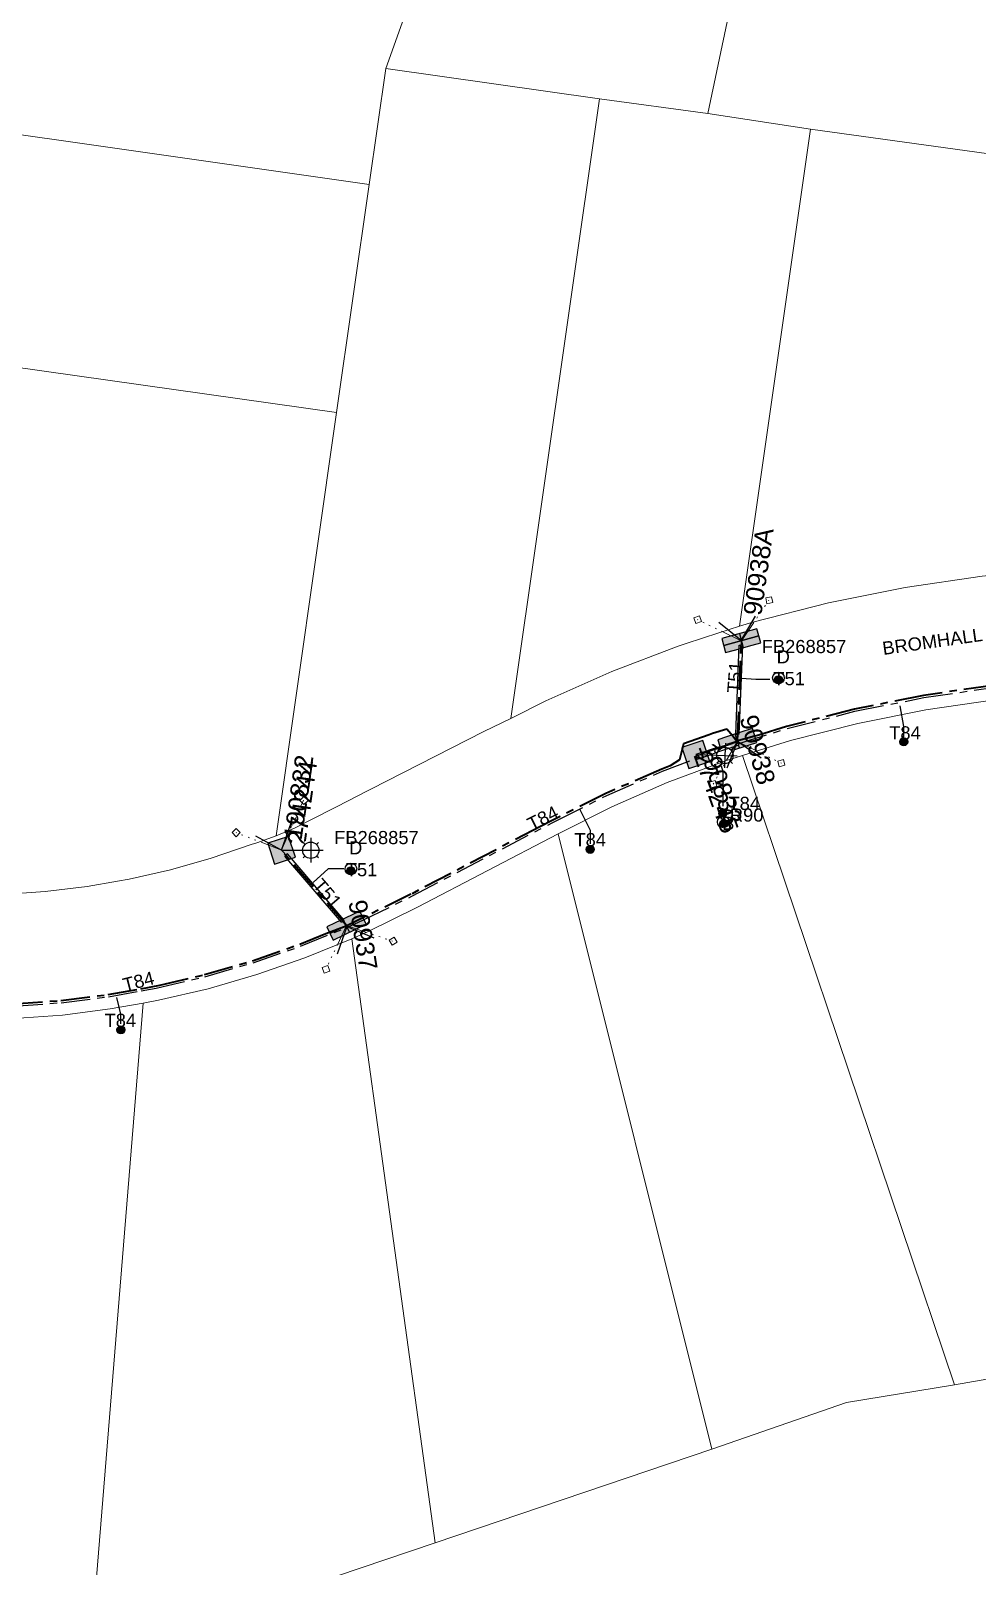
# Model space of a CAD drawing. Header units: metres. Extents: x 244561 to 254068, y 6159332 to 6162744.
# Drawn here: x 251462.5 to 251592.3, y 6161561.7 to 6161772.2 of the extents above; entities that cross this region are included whole.
import ezdxf
from ezdxf.enums import TextEntityAlignment as Align

# ---------------------------------------------------------------- set-up
doc = ezdxf.new("R2010")
doc.units = ezdxf.units.M
doc.linetypes.add('Cable Exist UG', pattern=[7, 4, -1, 1, -1])
doc.linetypes.add('PHANTOMX2', pattern=[6.6, 3, -0.75, 0.2, -0.75, 0.2, -0.75, 0.2, -0.75])
doc.layers.get('0').update_dxf_attribs({"color": 6})
for name, color, linetype, lineweight in [('_User_LV_Exist', 5, 'Continuous', 35), ('Cadastre Developer_SP_NEW', 92, 'Continuous', 15), ('Cadastre Land Parcels_SP_EXT', 118, 'Continuous', 15), ('Cadastre Roads_SP_EXT', 218, 'Continuous', 15), ('Mains_LV_EXT', 163, 'Continuous', 25), ('Mains_LV_SL_EXT', 135, 'Continuous', 25), ('Services_SP_EXT', 42, 'PHANTOMX2', 20)]:
    doc.layers.add(name, color=color, linetype=linetype, lineweight=lineweight)
for name, color, linetype in [('Duct_SP_EXT', 30, 'Continuous'), ('Equip_SP_SL_EXT', 7, 'Continuous'), ('SupportsUG_SP_LV_EXT', 7, 'Continuous'), ('SupportsUG_SP_LV_SL_EXT', 7, 'Continuous'), ('Trench_SP_EXT', 7, 'Continuous')]:
    doc.layers.add(name, color=color, linetype=linetype)
doc.styles.add('COLUMN_LABEL', font='arial.ttf', dxfattribs={"height": 2})
doc.styles.add('iecARIAL', font='arial.ttf', dxfattribs={"height": 2})
doc.styles.add('POLE_LABEL', font='arial.ttf', dxfattribs={"height": 2})
doc.styles.add('SL_LABEL', font='arial.ttf', dxfattribs={"height": 2})
doc.styles.get("Standard").update_dxf_attribs({"font": 'arial.ttf'})

# ---------------------------------------------------------------- blocks, each defined once
blk = doc.blocks.new('COLUMN_EXT')
blk.add_hatch(color=256).paths.add_polyline_path([(1.5, -1.5), (1.5, 1.5), (-1.5, 1.5), (-1.5, -1.5)])
blk.add_lwpolyline([(1.5, 1.5), (-1.5, 1.5), (-1.5, -1.5), (1.5, -1.5)], close=True)
at = {"flags": 1}
blk.add_attdef('Z', (-1.81, 2.35), '', height=0.2, rotation=180, dxfattribs=at)
at = {"flags": 9}
for tag, style, p in [('STRUCTURE_PLANT_NUMBER', 'POLE_LABEL', (-1.81, -0.03)), ('STREET_CODE', 'COLUMN_LABEL', (-1.81, 0.2))]:
    blk.add_attdef(tag, text='', height=0.2, rotation=180, dxfattribs=dict(at, style=style)).set_placement(p, align=Align.MIDDLE_LEFT)
for tag, p in [('COLUMN_TYPE', (-1.81, 0.4)), ('STREETNAME', (-1.81, 1.6)), ('OWNED_BY', (-1.81, 0.6)), ('LOCATION', (-1.81, 1.4)), ('SUBURB', (-1.81, 1.8)), ('LEGEND', (-1.81, 1.2)), ('USAGE', (-1.81, 1)), ('NOTES', (-1.81, 2)), ('STATE', (-1.81, 0.8))]:
    blk.add_attdef(tag, text='', height=0.2, rotation=180, dxfattribs=at).set_placement(p, align=Align.MIDDLE_LEFT)
at = {"style": 'COLUMN_LABEL', "width": 0.9, "flags": 8}
blk.add_attdef('ASSET_NUM', text='', height=2, rotation=270, dxfattribs=at).set_placement((2, -4), align=Align.MIDDLE_LEFT)
blk = doc.blocks.new('PILLAR_EXT')
blk.add_hatch(color=256).paths.add_polyline_path([(-2.5, 1), (-2.5, -1), (2.5, -1), (2.5, 1)])
for p, q in [((-2.5, 0), (2.5, 0)), ((0, 1), (0, -1))]:
    blk.add_line(p, q)
at = {"ltscale": 10}
blk.add_line((2.5, 0), (-2.5, 0), dxfattribs=at)
blk.add_lwpolyline([(-2.5, -1), (-1.25, -1), (1.25, -1), (2.5, -1), (2.5, 1), (-2.5, 1)], close=True)
at = {"width": 0.9, "flags": 8}
blk.add_attdef('ASSET_NUM', text='', height=2, rotation=90, dxfattribs=at).set_placement((-2, 4), align=Align.MIDDLE_LEFT)
for tag, p, flags in [('OWNED_BY', (0, -0.2), 9), ('STATE', (0, -0.4), 9), ('SUPPORT_TYPE', (0, -0.6), 9), ('STREETNAME', (0, -1.8), 9), ('SUBURB', (0, -2), 1), ('USAGE', (0, -0.8), 9), ('LEGEND', (0, -1), 9), ('LOCATION', (0, -1.2), 9), ('NOTES', (0, -1.4), 9), ('PARENT', (0, -1.6), 9)]:
    blk.add_attdef(tag, p, '', height=0.2, dxfattribs=dict(flags=flags))
blk = doc.blocks.new('DUCT_EXT')
blk.add_circle((0, 0.8), 0.8)
at = {"flags": 1}
blk.add_attdef('Z', (0, 0), '', height=0.2, dxfattribs=at)
at = {"flags": 9}
for tag, p in [('DUCT_CODE', (0, 0)), ('XSECT_TYPE', (0, -0.2)), ('STATE', (0, -0.6)), ('FB_REFERENCE', (0, -0.4)), ('NOTES', (0, -0.8))]:
    blk.add_attdef(tag, text='', height=0.2, dxfattribs=at).set_placement(p, align=Align.MIDDLE_LEFT)
blk = doc.blocks.new('SL_LANTERN_EXT')
at = {"flags": 9}
for tag, p in [('LRATECODE', (-7.4, 0)), ('LOUTREACHVOCAB', (-7.2, 0)), ('LOUTREACH', (-7, 0)), ('LANTNUMBER', (-6.6, 0)), ('LNEW', (-6.4, 0)), ('LMASTVOCAB', (-6.2, 0)), ('LMAST', (-6, 0)), ('LLAMPVOCAB', (-5.8, 0)), ('LLAMP', (-5.6, 0)), ('LEXIST', (-5.4, 0)), ('LCHARGE3PERCENT', (-5.2, 0)), ('LCHARGE3', (-5, 0)), ('LCHARGE2PERCENT', (-4.8, 0)), ('LCHARGE2', (-4.6, 0)), ('LCHARGE1PERCENT', (-4.4, 0)), ('LCHARGE1', (-4.2, 0)), ('LCATEGORY', (-4, 0)), ('LBRACKETVOCAB', (-3.8, 0)), ('LBRACKET', (-3.6, 0)), ('LKINGHEIGHT', (-3.4, 0)), ('CREPLACE', (-3.2, 0)), ('CREMOVE', (-3, 0)), ('CNUMBER', (-2.8, 0)), ('CNEW', (-2.6, 0)), ('CEXIST', (-2.4, 0)), ('USAGE', (-2.2, 0)), ('STATE', (-2, 0)), ('OWNED_BY', (-1.8, 0)), ('ORIENTATION', (-1.6, 0)), ('OPERATING_VOLTAGE', (-1.4, 0)), ('NO_PHASES', (-1.2, 0)), ('LANTERN_TYPE', (-1, 0)), ('LANTERN_PURPOSE', (-0.8, 0)), ('CONTROL_TYPE', (-0.6, 0)), ('CONSTRUCTED_VOLTAGE', (-0.4, 0))]:
    blk.add_attdef(tag, text='', height=0.001, rotation=270, dxfattribs=at).set_placement(p, align=Align.MIDDLE_LEFT)
at = {"style": 'SL_LABEL', "flags": 9}
blk.add_attdef('STREET_CODE', text='', height=0.001, rotation=270, dxfattribs=at).set_placement((0, 0), align=Align.MIDDLE_LEFT)
at = {"flags": 1}
blk.add_attdef('Z', (0, 0), '', height=0.001, rotation=270, dxfattribs=at)
at = {"width": 0.9}
blk.add_attdef('LNUMBER', text='', height=1, dxfattribs=at).set_placement((7, -1), align=Align.MIDDLE_LEFT)
at = {"flags": 9}
for tag, p in [('LREMOVE', (0, -7.6)), ('LREPLACE', (0, -7.8)), ('LTYPE', (0, -8)), ('LTYPEVOCAB', (0, -8.2)), ('LEGEND', (0, -8.4)), ('SUBURB', (0, -8.6)), ('STREETNAME', (0, -8.8)), ('LOCATION', (0, -9)), ('NOTES', (0, -9.2)), ('MAINTAINED_BY', (0, -9.86))]:
    blk.add_attdef(tag, text='', height=0.001, dxfattribs=at).set_placement(p, align=Align.MIDDLE_LEFT)
blk.add_attdef('OPERATED_BY', (0, -9.61), '', height=0.001, dxfattribs=at)
blk.add_wipeout([(5.69, 0), (5.06, -1.06), (4, -1.69), (2.94, -1.06), (2.31, 0), (2.94, 1.06), (4, 1.69), (5.06, 1.06)])
for p, q in [((0, 0), (4, 0)), ((2.94, 1.06), (3.2, 0.8)), ((4, 1.69), (4, 0)), ((5.06, 1.06), (4.8, 0.8)), ((2.94, -1.06), (3.2, -0.8)), ((4, 0), (5.69, 0)), ((4, 0), (4, -1.69)), ((5.06, -1.06), (4.8, -0.8))]:
    blk.add_line(p, q)
blk.add_circle((4, 0), 1.12)
blk = doc.blocks.new('CCP_EXT')
at = {"flags": 9}
for tag, p in [('STATE', (0, -1.8)), ('NOTES', (0, -2))]:
    blk.add_attdef(tag, text='', height=0.2, dxfattribs=at).set_placement(p, align=Align.MIDDLE_LEFT)
blk.add_wipeout([(0, 0.57), (0.57, 0), (0, -0.57), (-0.57, 0)])
blk.add_lwpolyline([(-0.57, 0), (0, 0.57), (0.57, 0), (0, -0.57), (-0.57, 0)])
at = {"flags": 1}
blk.add_attdef('Z', (0, 0), '', height=0.2, dxfattribs=at)
at = {"flags": 9}
for tag, p in [('CCP_TYPE', (0, 0)), ('CONSTRUCTED_VOLTAGE', (0, -0.2)), ('OPERATING_VOLTAGE', (0, -0.6)), ('ORIENTATION', (0, -0.8)), ('OWNED_BY', (0, -1)), ('NO_PHASES', (0, -0.4)), ('USAGE', (0, -1.2)), ('LEGEND', (0, -1.4)), ('LIFE_SUPPORT', (0, -1.6))]:
    blk.add_attdef(tag, text='', height=0.2, dxfattribs=at).set_placement(p, align=Align.MIDDLE_LEFT)
blk = doc.blocks.new('CABLE_LARGE_EXT')
h = blk.add_hatch(color=256)
edge = h.paths.add_edge_path()
edge.add_arc((0, 0.55), 0.55, 0, 360)
blk.add_circle((0, 0.55), 0.55)
at = {"flags": 1}
blk.add_attdef('Z', (0, 0), '', height=0.2, dxfattribs=at)
at = {"flags": 9}
for tag, p in [('COND_CODE', (0, 0)), ('STATE', (0, -0.4)), ('XSECT_SIZE', (0, -0.6)), ('FB_REFERENCE', (0, -0.2)), ('NOTES', (0, -0.8))]:
    blk.add_attdef(tag, text='', height=0.2, dxfattribs=at).set_placement(p, align=Align.MIDDLE_LEFT)

msp = doc.modelspace()

# ---------------------------------------------------------------- linework, layer by layer
at = {"layer": 'Cadastre Developer_SP_NEW', "linetype": 'Continuous'}
for points in [[(251570.7073, 6161833.9558), (251566.5322, 6161836.988), (251542.6094, 6161854.8225), (251523.8729, 6161802.6667), (251514.5272, 6161776.5296), (251511.1444, 6161767.0574), (251540.4376, 6161762.8735), (251555.3142, 6161760.8778), (251570.7073, 6161833.9558)], [(251603.9434, 6161814.8136), (251595.3087, 6161819.0145), (251586.8787, 6161823.6119), (251578.6726, 6161828.5955), (251570.7073, 6161833.9558), (251555.3142, 6161760.8778), (251569.3848, 6161758.74), (251602.096, 6161754.1982), (251603.9434, 6161814.8136)], [(251511.1444, 6161767.0574), (251514.5272, 6161776.5296), (251426.5036, 6161795.1181), (251425.2002, 6161785.6889), (251423.4069, 6161776.3431), (251421.1248, 6161767.1016), (251420.1811, 6161763.7912), (251508.8622, 6161751.1265), (251511.1444, 6161767.0574)], [(251508.8622, 6161751.1265), (251420.1811, 6161763.7912), (251419.5689, 6161761.8869), (251416.2659, 6161750.3718), (251412.1095, 6161733.05), (251459.7961, 6161726.1765), (251504.3977, 6161719.8686), (251508.8622, 6161751.1265)], [(251477.9054, 6161638.9423), (251473.3848, 6161638.129), (251466.8132, 6161637.3001), (251460.2084, 6161636.8147), (251453.586, 6161636.6762), (251448.0397, 6161636.8273), (251434.8381, 6161581.6846), (251423.1897, 6161533.0291), (251470.579, 6161548.9691), (251477.9054, 6161638.9423)]]:
    msp.add_lwpolyline(points, close=True, dxfattribs=at)
at = {"layer": 'Cadastre Land Parcels_SP_EXT', "linetype": 'Continuous'}
for points in [[(251570.7073, 6161833.9558), (251566.5322, 6161836.988), (251542.6094, 6161854.8225), (251523.8729, 6161802.6667), (251514.5272, 6161776.5296), (251511.1444, 6161767.0574), (251540.4376, 6161762.8735), (251555.3142, 6161760.8778), (251570.7073, 6161833.9558)], [(251603.9434, 6161814.8136), (251595.3087, 6161819.0145), (251586.8787, 6161823.6119), (251578.6726, 6161828.5955), (251570.7073, 6161833.9558), (251555.3142, 6161760.8778), (251569.3848, 6161758.74), (251602.096, 6161754.1982), (251603.9434, 6161814.8136)], [(251511.1444, 6161767.0574), (251514.5272, 6161776.5296), (251426.5036, 6161795.1181), (251425.2002, 6161785.6889), (251423.4069, 6161776.3431), (251421.1248, 6161767.1016), (251420.1811, 6161763.7912), (251508.8622, 6161751.1265), (251511.1444, 6161767.0574)], [(251498.6291, 6161662.9031), (251506.4542, 6161666.9003), (251506.85, 6161667.103), (251524.6156, 6161676.1784), (251528.32, 6161677.951), (251540.4376, 6161762.8735), (251511.1444, 6161767.0574), (251508.8622, 6161751.1265), (251504.3977, 6161719.8686), (251496.1274, 6161661.8426), (251498.6291, 6161662.9031)], [(251508.8622, 6161751.1265), (251420.1811, 6161763.7912), (251419.5689, 6161761.8869), (251416.2659, 6161750.3718), (251412.1095, 6161733.05), (251459.7961, 6161726.1765), (251504.3977, 6161719.8686), (251508.8622, 6161751.1265)], [(251533.0965, 6161680.3754), (251542.1684, 6161684.3972), (251551.2404, 6161687.8638), (251552.3183, 6161688.2341), (251556.8007, 6161689.6714), (251559.6623, 6161690.5873), (251569.3848, 6161758.74), (251555.3142, 6161760.8778), (251540.4376, 6161762.8735), (251528.32, 6161677.951), (251533.0965, 6161680.3754)], [(251561.4799, 6161691.1557), (251571.8476, 6161693.8092), (251582.341, 6161695.9178), (251592.9291, 6161697.4727), (251600.4194, 6161698.1759), (251602.096, 6161754.1982), (251569.3848, 6161758.74), (251559.6623, 6161690.5873), (251561.4799, 6161691.1557)], [(251464.4586, 6161654.2256), (251470.2306, 6161654.9175), (251474.3645, 6161655.6389), (251475.9591, 6161655.9087), (251481.627, 6161657.1998), (251487.2204, 6161658.7855), (251492.7229, 6161660.6612), (251493.4846, 6161660.9265), (251496.1274, 6161661.8426), (251504.3977, 6161719.8686), (251459.7961, 6161726.1765), (251449.446, 6161653.7894), (251452.8101, 6161653.7546), (251458.6578, 6161653.8385), (251464.4586, 6161654.2256)], [(251618.6697, 6161591.7821), (251606.1672, 6161681.5029), (251604.1033, 6161681.3787), (251594.6201, 6161680.5045), (251585.1965, 6161679.1332), (251575.8568, 6161677.2716), (251566.628, 6161674.9234), (251560.0536, 6161672.8795), (251589.1191, 6161586.6139), (251618.6697, 6161591.7821)], [(251574.3228, 6161584.1696), (251589.1191, 6161586.6139), (251560.0536, 6161672.8795), (251557.8675, 6161672.1937), (251557.4886, 6161672.0631), (251549.7451, 6161669.1568), (251542.1646, 6161665.8499), (251534.7665, 6161662.1498), (251555.8403, 6161577.7777), (251574.3228, 6161584.1696)], [(251555.8403, 6161577.7777), (251534.7665, 6161662.1498), (251515.5131, 6161652.076), (251508.7331, 6161648.7517), (251506.5117, 6161647.7565), (251517.9469, 6161564.9739), (251555.8403, 6161577.7777)], [(251517.9469, 6161564.9739), (251506.5117, 6161647.7565), (251500.0609, 6161645.1298), (251493.4798, 6161642.8438), (251486.79, 6161640.9053), (251480.0077, 6161639.3194), (251477.9054, 6161638.9423), (251470.579, 6161548.9691), (251517.9469, 6161564.9739)], [(251477.9054, 6161638.9423), (251473.3848, 6161638.129), (251466.8132, 6161637.3001), (251460.2084, 6161636.8147), (251453.586, 6161636.6762), (251448.0397, 6161636.8273), (251434.8381, 6161581.6846), (251423.1897, 6161533.0291), (251470.579, 6161548.9691), (251477.9054, 6161638.9423)]]:
    msp.add_lwpolyline(points, close=True, dxfattribs=at)
msp.add_lwpolyline([(252165.6289, 6161716.8082), (251980.4688, 6161659.6085), (251883.4393, 6161639.7363), (251813.7414, 6161623.297), (251790.4876, 6161619.6015), (251753.783, 6161614.0045), (251718.6048, 6161608.6416), (251691.0582, 6161604.4422), (251683.4246, 6161603.1063), (251648.2202, 6161596.9493), (251618.6696, 6161591.7822), (251589.1189, 6161586.6139), (251574.3226, 6161584.1696), (251555.8402, 6161577.7777), (251517.9467, 6161564.9739), (251470.5788, 6161548.9691), (251423.1895, 6161533.0291), (251360.3179, 6161503.7091), (251314.2861, 6161477.9612), (251260.9887, 6161444.8712), (251251.6398, 6161438.6951), (251185.807, 6161391.0979)], dxfattribs=at)
at = {"layer": 'Duct_SP_EXT'}
for p, q in [((251559.1412, 6161675.8209), (251559.6111, 6161688.0025)), ((251559.6111, 6161688.0025), (251559.8509, 6161687.9933)), ((251559.6208, 6161675.8023), (251560.0908, 6161687.984)), ((251560.0908, 6161687.984), (251559.8509, 6161687.9933)), ((251559.1412, 6161675.8209), (251559.381, 6161675.8116)), ((251559.6208, 6161675.8023), (251559.381, 6161675.8116)), ((251505.0626, 6161650.0269), (251505.2449, 6161650.183)), ((251505.4272, 6161650.3391), (251505.2449, 6161650.183))]:
    msp.add_line(p, q, dxfattribs=at)
for points in [[(251563.8179, 6161683.3017), (251561.8947, 6161683.3017), (251559.9378, 6161683.427)], [(251582.1752, 6161675.3646), (251582.1752, 6161676.868), (251581.6604, 6161679.6986)], [(251557.3942, 6161665.9336), (251557.3942, 6161670.6873), (251556.5992, 6161673.2224)], [(251539.2324, 6161660.7577), (251539.2324, 6161662.6085), (251537.8277, 6161665.4076)], [(251474.8377, 6161636.074), (251474.8377, 6161637.4137), (251474.2746, 6161639.724)]]:
    msp.add_lwpolyline(points, dxfattribs=at)
at = {"layer": 'Trench_SP_EXT', "linetype": 'Cable Exist UG'}
for points in [[(251559.8994, 6161688.6563), (251561.8438, 6161691.9664)], [(251559.8994, 6161688.6563), (251556.8064, 6161691.0944)], [(251559.8994, 6161688.6563), (251559.8299, 6161687.62)], [(251505.83, 6161649.4325), (251505.0166, 6161650.4759)], [(251505.8301, 6161649.4325), (251510.1173, 6161647.6412)]]:
    msp.add_lwpolyline(points, dxfattribs=at)

# ---------------------------------------------------------------- block references
at = {"layer": 'Duct_SP_EXT'}
for name, p in [('DUCT_EXT', (251564.9914, 6161682.7107)), ('CABLE_LARGE_EXT', (251564.9914, 6161682.7107)), ('CABLE_LARGE_EXT', (251582.1752, 6161674.2022)), ('DUCT_EXT', (251557.4358, 6161662.9732)), ('CABLE_LARGE_EXT', (251539.1839, 6161659.45)), ('DUCT_EXT', (251506.3724, 6161656.5254)), ('CABLE_LARGE_EXT', (251506.3724, 6161656.5254)), ('CABLE_LARGE_EXT', (251474.8377, 6161634.7176))]:
    msp.add_blockref(name, p, dxfattribs=at)
at = {"layer": 'SupportsUG_SP_LV_EXT'}
ref = msp.add_blockref('PILLAR_EXT', (251559.8975, 6161688.6276), dxfattribs=dict(at, rotation=15.27724248850023))
ref.add_attrib('ASSET_NUM', '90938A', dxfattribs={"layer": '0', "height": 2.5, "rotation": 81.88112, "style": 'iecARIAL'}).set_placement((251561.3975, 6161692.1276), align=Align.MIDDLE_LEFT)
ref = msp.add_blockref('PILLAR_EXT', (251559.3603, 6161674.8558), dxfattribs=dict(at, rotation=197.9105169098397))
ref.add_attrib('ASSET_NUM', '90938', dxfattribs={"layer": '0', "height": 2.5, "rotation": 285.326415, "style": 'iecARIAL'}).set_placement((251560.8603, 6161678.3558), align=Align.MIDDLE_LEFT)
ref = msp.add_blockref('PILLAR_EXT', (251505.7627, 6161649.5587), dxfattribs=dict(at, rotation=205.5291491144543))
ref.add_attrib('ASSET_NUM', '90937', dxfattribs={"layer": '0', "height": 2.5, "rotation": 279.279337, "style": 'iecARIAL'}).set_placement((251507.2627, 6161653.0587), align=Align.MIDDLE_LEFT)
at = {"layer": 'SupportsUG_SP_LV_SL_EXT'}
ref = msp.add_blockref('COLUMN_EXT', (251553.6615, 6161673.014), dxfattribs=dict(at, rotation=18.64103017701241))
ref.add_attrib('ASSET_NUM', '274245', dxfattribs={"layer": '0', "height": 2.5, "rotation": 289.836149, "style": 'COLUMN_LABEL'}).set_placement((251555.6615, 6161673.764), align=Align.TOP_LEFT)
ref = msp.add_blockref('COLUMN_EXT', (251496.8745, 6161659.8875), dxfattribs=dict(at, rotation=198.180193829456))
ref.add_attrib('ASSET_NUM', '274244', dxfattribs={"layer": '0', "height": 2.5, "rotation": 81.888398, "style": 'COLUMN_LABEL'}).set_placement((251498.8745, 6161660.6375), align=Align.MIDDLE_LEFT)

# ---------------------------------------------------------------- texts
at = {"layer": 'Cadastre Roads_SP_EXT'}
msp.add_text('BROMHALL RD', height=1.8, rotation=8.064763, dxfattribs=at).set_placement((251579.3753, 6161686.6474))
at = {"layer": 'Duct_SP_EXT'}
for s, p in [('FB268857', (251562.6914, 6161686.9107)), ('D', (251564.7414, 6161685.5106)), ('T51', (251564.2914, 6161682.5107)), ('T84', (251580.165, 6161675.074)), ('B', (251557.269, 6161662.6813)), ('FB268857', (251504.0724, 6161660.7254)), ('D', (251506.1224, 6161659.3254)), ('T84', (251537.0147, 6161660.4431)), ('T51', (251505.6724, 6161656.3254)), ('T84', (251472.5954, 6161635.6797))]:
    msp.add_text(s, height=1.8, dxfattribs=at).set_placement(p)
at = {"layer": 'Mains_LV_EXT'}
for s, rotation, p in [('T51', 85.575216, (251559.7362, 6161681.3767)), ('T84', 26.676339, (251531.1482, 6161662.5138)), ('T51', 310.705655, (251501.0576, 6161655.028)), ('T84', 14.087182, (251475.3635, 6161640.5171))]:
    msp.add_text(s, height=1.8, rotation=rotation, dxfattribs=at).set_placement(p)

# ---------------------------------------------------------------- next in the draw order: block references
at = {"layer": 'Equip_SP_SL_EXT'}
ref = msp.add_blockref('SL_LANTERN_EXT', (251553.6614, 6161673.0139), dxfattribs=dict(at, rotation=358.0347394619823))
ref.add_attrib('ASSET_NUM', '190833', dxfattribs={"layer": '0', "height": 2.5, "rotation": 288.889197, "style": 'iecARIAL'}).set_placement((251555.1614, 6161674.5139), align=Align.MIDDLE_LEFT)
ref = msp.add_blockref('SL_LANTERN_EXT', (251496.8745, 6161659.8876), dxfattribs=at)
ref.add_attrib('ASSET_NUM', '190832', dxfattribs={"layer": '0', "height": 2.5, "rotation": 81.888398, "style": 'iecARIAL'}).set_placement((251498.3745, 6161661.3876), align=Align.MIDDLE_LEFT)
at = {"layer": 'Services_SP_EXT'}
for p, rotation in [((251563.732, 6161694.1534), 235.2154142998489), ((251553.9261, 6161691.5054), 334.4853403258997), ((251565.3906, 6161671.825), 60.08079131662355), ((251512.1754, 6161647.4184), 165.6368716224398), ((251502.9524, 6161643.5645), 64.87997971337956)]:
    msp.add_blockref('CCP_EXT', p, dxfattribs=dict(at, rotation=rotation))
msp.add_blockref('CCP_EXT', (251490.6428, 6161662.298), dxfattribs=at)

# ---------------------------------------------------------------- next in the draw order: linework, layer by layer
at = {"layer": '_User_LV_Exist', "linetype": 'Cable Exist UG'}
for points in [[(251559.3941, 6161674.8755), (251559.8875, 6161688.649)], [(251650.7823, 6161681.391), (251646.9188, 6161681.8493), (251646.9188, 6161681.8493), (251629.0054, 6161683.0961), (251606.2028, 6161683.5026), (251605.2449, 6161683.4511), (251605.2449, 6161683.4511), (251603.9514, 6161683.3732), (251594.3842, 6161682.4912), (251584.8568, 6161681.1048), (251575.4144, 6161679.2228), (251566.0841, 6161676.8488), (251562.2827, 6161675.667), (251559.3943, 6161674.8808)], [(251505.7628, 6161649.5588), (251496.8517, 6161659.9168)], [(251448.2126, 6161638.6634), (251451.9755, 6161638.7207), (251451.9755, 6161638.7207), (251453.5923, 6161638.6767), (251460.1141, 6161638.8132), (251466.6146, 6161639.291), (251473.0824, 6161640.1067), (251477.5512, 6161640.9107), (251480.1774, 6161641.4131), (251480.1774, 6161641.4131), (251486.2837, 6161642.8408), (251492.873, 6161644.7502), (251499.3551, 6161647.0019), (251502.9236, 6161648.4549), (251505.7396, 6161649.5092)]]:
    msp.add_lwpolyline(points, dxfattribs=at)
at = {"layer": 'Cadastre Developer_SP_NEW', "linetype": 'Continuous'}
for points in [[(251533.0965, 6161680.3754), (251542.1684, 6161684.3972), (251551.2404, 6161687.8638), (251552.3183, 6161688.2341), (251556.8007, 6161689.6714), (251559.6623, 6161690.5873), (251569.3848, 6161758.74), (251555.3142, 6161760.8778), (251540.4376, 6161762.8735), (251528.32, 6161677.951), (251533.0965, 6161680.3754)], [(251561.4799, 6161691.1557), (251571.8476, 6161693.8092), (251582.341, 6161695.9178), (251592.9291, 6161697.4727), (251600.4194, 6161698.1759), (251602.096, 6161754.1982), (251569.3848, 6161758.74), (251559.6623, 6161690.5873), (251561.4799, 6161691.1557)], [(251618.6697, 6161591.7821), (251606.1672, 6161681.5029), (251604.1033, 6161681.3787), (251594.6201, 6161680.5045), (251585.1965, 6161679.1332), (251575.8568, 6161677.2716), (251566.628, 6161674.9234), (251560.0536, 6161672.8795), (251589.1191, 6161586.6139), (251618.6697, 6161591.7821)], [(251555.8403, 6161577.7777), (251534.7665, 6161662.1498), (251515.5131, 6161652.076), (251508.7331, 6161648.7517), (251506.5117, 6161647.7565), (251517.9469, 6161564.9739), (251555.8403, 6161577.7777)], [(251517.9469, 6161564.9739), (251506.5117, 6161647.7565), (251500.0609, 6161645.1298), (251493.4798, 6161642.8438), (251486.79, 6161640.9053), (251480.0077, 6161639.3194), (251477.9054, 6161638.9423), (251470.579, 6161548.9691), (251517.9469, 6161564.9739)]]:
    msp.add_lwpolyline(points, close=True, dxfattribs=at)
at = {"layer": 'Duct_SP_EXT'}
for p, q in [((251553.6761, 6161672.8147), (251553.9957, 6161672.9276)), ((251553.9957, 6161672.9276), (251556.2041, 6161673.7076)), ((251553.9957, 6161672.9276), (251554.0756, 6161672.7014)), ((251554.1556, 6161672.4751), (251556.3576, 6161673.2528)), ((251556.2041, 6161673.7076), (251556.6667, 6161673.8566)), ((251556.2041, 6161673.7076), (251556.2809, 6161673.4802)), ((251556.3576, 6161673.2528), (251556.2809, 6161673.4802)), ((251556.3576, 6161673.2528), (251556.816, 6161673.4004)), ((251556.6667, 6161673.8566), (251559.4449, 6161674.7797)), ((251556.6667, 6161673.8566), (251556.7413, 6161673.6285)), ((251556.816, 6161673.4004), (251556.7413, 6161673.6285)), ((251556.816, 6161673.4004), (251559.5963, 6161674.3242)), ((251559.4449, 6161674.7797), (251559.5206, 6161674.5519)), ((251559.5963, 6161674.3242), (251559.5206, 6161674.5519)), ((251553.6761, 6161672.8147), (251553.7561, 6161672.5884)), ((251553.836, 6161672.3622), (251553.7561, 6161672.5884)), ((251553.836, 6161672.3622), (251554.1556, 6161672.4751)), ((251554.1556, 6161672.4751), (251554.0756, 6161672.7014)), ((251497.2953, 6161659.0977), (251497.4776, 6161659.2538)), ((251505.0626, 6161650.0269), (251497.2953, 6161659.0977)), ((251497.6599, 6161659.4099), (251497.4776, 6161659.2538)), ((251505.4272, 6161650.3391), (251497.6599, 6161659.4099))]:
    msp.add_line(p, q, dxfattribs=at)
msp.add_lwpolyline([(251505.3919, 6161657.3181), (251503.2717, 6161657.3181), (251501.1898, 6161655.4609)], dxfattribs=at)
at = {"layer": 'Mains_LV_EXT', "linetype": 'Cable Exist UG'}
for points in [[(251559.3941, 6161674.8755), (251559.8875, 6161688.649)], [(251650.7823, 6161681.391), (251646.9188, 6161681.8493), (251646.9188, 6161681.8493), (251629.0054, 6161683.0961), (251606.2028, 6161683.5026), (251605.2449, 6161683.4511), (251605.2449, 6161683.4511), (251603.9514, 6161683.3732), (251594.3842, 6161682.4912), (251584.8568, 6161681.1048), (251575.4144, 6161679.2228), (251566.0841, 6161676.8488), (251562.2827, 6161675.667), (251559.3943, 6161674.8808)], [(251505.7628, 6161649.5588), (251496.8517, 6161659.9168)], [(251448.2126, 6161638.6634), (251451.9755, 6161638.7207), (251451.9755, 6161638.7207), (251453.5923, 6161638.6767), (251460.1141, 6161638.8132), (251466.6146, 6161639.291), (251473.0824, 6161640.1067), (251477.5512, 6161640.9107), (251480.1774, 6161641.4131), (251480.1774, 6161641.4131), (251486.2837, 6161642.8408), (251492.873, 6161644.7502), (251499.3551, 6161647.0019), (251502.9236, 6161648.4549), (251505.7396, 6161649.5092)]]:
    msp.add_lwpolyline(points, dxfattribs=at)
at = {"layer": 'Mains_LV_SL_EXT', "linetype": 'Cable Exist UG'}
msp.add_lwpolyline([(251559.3604, 6161674.8557), (251553.6682, 6161673.014)], dxfattribs=at)
at = {"layer": 'Services_SP_EXT'}
for points in [[(251559.9217, 6161688.6004), (251563.6854, 6161694.1775)], [(251559.8724, 6161688.6009), (251553.8745, 6161691.5144)], [(251559.3898, 6161674.7764), (251565.3905, 6161671.825)], [(251496.8517, 6161659.9168), (251490.6428, 6161662.298)], [(251505.7628, 6161649.5588), (251502.9658, 6161643.5781)], [(251505.7309, 6161649.5531), (251512.0757, 6161647.4304)]]:
    msp.add_lwpolyline(points, dxfattribs=at)
at = {"layer": 'Trench_SP_EXT', "linetype": 'Cable Exist UG'}
for points in [[(251559.549, 6161674.5029), (251566.1657, 6161676.5599), (251575.4808, 6161678.9301), (251584.9078, 6161680.8091), (251594.4196, 6161682.1932), (251603.9741, 6161683.074), (251606.065, 6161683.1999), (251608.0713, 6161683.2776), (251608.0713, 6161683.2776), (251613.8518, 6161683.4526)], [(251559.3595, 6161674.8456), (251559.3988, 6161676.1246)], [(251559.3565, 6161674.8585), (251562.895, 6161672.332)], [(251505.8166, 6161649.3079), (251508.0111, 6161650.2911), (251514.7447, 6161653.5926), (251533.9784, 6161663.656), (251534.5971, 6161663.9658), (251534.5971, 6161663.9658), (251541.444, 6161667.3902), (251549.1062, 6161670.7327), (251553.8174, 6161672.501)], [(251496.8745, 6161659.8875), (251498.4337, 6161664.3712)], [(251496.8745, 6161659.8875), (251492.7182, 6161662.143)], [(251496.8745, 6161659.8875), (251497.6678, 6161659.01)], [(251448.0859, 6161638.5266), (251453.5914, 6161638.3767), (251460.1282, 6161638.5135), (251466.6444, 6161638.9924), (251473.1278, 6161639.8101), (251477.6043, 6161640.6155), (251478.8953, 6161640.8471), (251478.8953, 6161640.8471), (251479.6639, 6161640.9849), (251486.3596, 6161642.5504), (251492.964, 6161644.4643), (251499.4609, 6161646.721), (251505.8706, 6161649.3309)], [(251505.8301, 6161649.4325), (251504.2081, 6161644.8076)]]:
    msp.add_lwpolyline(points, dxfattribs=at)

# ---------------------------------------------------------------- next in the draw order: block references
at = {"layer": 'Duct_SP_EXT'}
for p in [(251557.3674, 6161664.4074), (251557.5127, 6161663.0028)]:
    msp.add_blockref('CABLE_LARGE_EXT', p, dxfattribs=at)
at = {"layer": 'Services_SP_EXT', "rotation": 151.8126264666081}
msp.add_blockref('CCP_EXT', (251556.0432, 6161668.9632), dxfattribs=at)
at = {"layer": 'Services_SP_EXT'}
msp.add_blockref('CCP_EXT', (251499.9399, 6161666.7067), dxfattribs=at)

# ---------------------------------------------------------------- next in the draw order: texts
at = {"layer": 'Duct_SP_EXT'}
for s, p in [('T84', (251558.1302, 6161665.4126)), ('R90', (251558.324, 6161663.8141))]:
    msp.add_text(s, height=1.8, dxfattribs=at).set_placement(p)

# ---------------------------------------------------------------- next in the draw order: linework, layer by layer
at = {"layer": '_User_LV_Exist', "linetype": 'Cable Exist UG'}
msp.add_lwpolyline([(251559.2499, 6161674.8199), (251558.7586, 6161675.5474), (251558.7586, 6161675.5474), (251557.9214, 6161676.4676), (251555.9465, 6161675.873), (251555.4865, 6161675.713), (251551.9865, 6161674.493), (251551.9865, 6161674.493), (251551.4415, 6161672.2614), (251550.1404, 6161671.4414), (251550.1404, 6161671.4414), (251548.9934, 6161671.0108), (251541.3168, 6161667.662), (251533.8719, 6161663.9385), (251532.4722, 6161663.2065), (251532.4722, 6161663.2065), (251514.6091, 6161653.8602), (251508.3012, 6161650.7675), (251505.7172, 6161649.5008)], dxfattribs=at)
at = {"layer": 'Cadastre Developer_SP_NEW', "linetype": 'Continuous'}
for points in [[(251498.6291, 6161662.9031), (251506.4542, 6161666.9003), (251506.85, 6161667.103), (251524.6156, 6161676.1784), (251528.32, 6161677.951), (251540.4376, 6161762.8735), (251511.1444, 6161767.0574), (251508.8622, 6161751.1265), (251504.3977, 6161719.8686), (251496.1274, 6161661.8426), (251498.6291, 6161662.9031)], [(251464.4586, 6161654.2256), (251470.2306, 6161654.9175), (251474.3645, 6161655.6389), (251475.9591, 6161655.9087), (251481.627, 6161657.1998), (251487.2204, 6161658.7855), (251492.7229, 6161660.6612), (251493.4846, 6161660.9265), (251496.1274, 6161661.8426), (251504.3977, 6161719.8686), (251459.7961, 6161726.1765), (251449.446, 6161653.7894), (251452.8101, 6161653.7546), (251458.6578, 6161653.8385), (251464.4586, 6161654.2256)], [(251574.3228, 6161584.1696), (251589.1191, 6161586.6139), (251560.0536, 6161672.8795), (251557.8675, 6161672.1937), (251557.4886, 6161672.0631), (251549.7451, 6161669.1568), (251542.1646, 6161665.8499), (251534.7665, 6161662.1498), (251555.8403, 6161577.7777), (251574.3228, 6161584.1696)]]:
    msp.add_lwpolyline(points, close=True, dxfattribs=at)
msp.add_lwpolyline([(252165.6289, 6161716.8082), (251980.4688, 6161659.6085), (251883.4393, 6161639.7363), (251813.7414, 6161623.297), (251790.4876, 6161619.6015), (251753.783, 6161614.0045), (251718.6048, 6161608.6416), (251691.0582, 6161604.4422), (251683.4246, 6161603.1063), (251648.2202, 6161596.9493), (251618.6696, 6161591.7822), (251589.1189, 6161586.6139), (251574.3226, 6161584.1696), (251555.8402, 6161577.7777), (251517.9467, 6161564.9739), (251470.5788, 6161548.9691), (251423.1895, 6161533.0291), (251360.3179, 6161503.7091), (251314.2861, 6161477.9612), (251260.9887, 6161444.8712), (251251.6398, 6161438.6951), (251185.807, 6161391.0979)], dxfattribs=at)
at = {"layer": 'Mains_LV_EXT', "linetype": 'Cable Exist UG'}
msp.add_lwpolyline([(251559.2499, 6161674.8199), (251558.7586, 6161675.5474), (251558.7586, 6161675.5474), (251557.9214, 6161676.4676), (251555.9465, 6161675.873), (251555.4865, 6161675.713), (251551.9865, 6161674.493), (251551.9865, 6161674.493), (251551.4415, 6161672.2614), (251550.1404, 6161671.4414), (251550.1404, 6161671.4414), (251548.9934, 6161671.0108), (251541.3168, 6161667.662), (251533.8719, 6161663.9385), (251532.4722, 6161663.2065), (251532.4722, 6161663.2065), (251514.6091, 6161653.8602), (251508.3012, 6161650.7675), (251505.7172, 6161649.5008)], dxfattribs=at)
at = {"layer": 'Services_SP_EXT'}
for points in [[(251559.3604, 6161674.8556), (251556.0432, 6161668.9631)], [(251496.8517, 6161659.9168), (251499.8799, 6161666.7405)]]:
    msp.add_lwpolyline(points, dxfattribs=at)
at = {"layer": 'Trench_SP_EXT', "linetype": 'Cable Exist UG'}
msp.add_lwpolyline([(251559.3565, 6161674.8585), (251557.6612, 6161670.5064)], dxfattribs=at)

doc.saveas('drawing.dxf')
